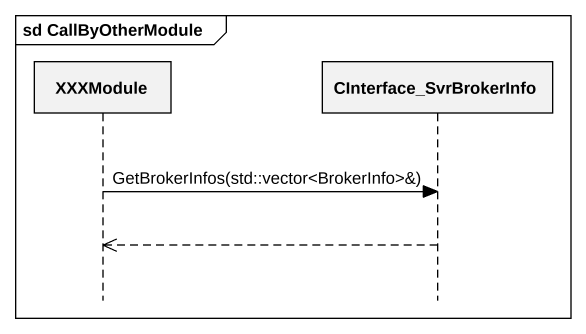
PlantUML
@startuml
mainframe sd CallByOtherModule
hide footbox
participant XXXModule
participant CInterface_SvrBrokerInfo

XXXModule -> CInterface_SvrBrokerInfo : GetBrokerInfos(std::vector<BrokerInfo>&)
CInterface_SvrBrokerInfo -->> XXXModule
@enduml
